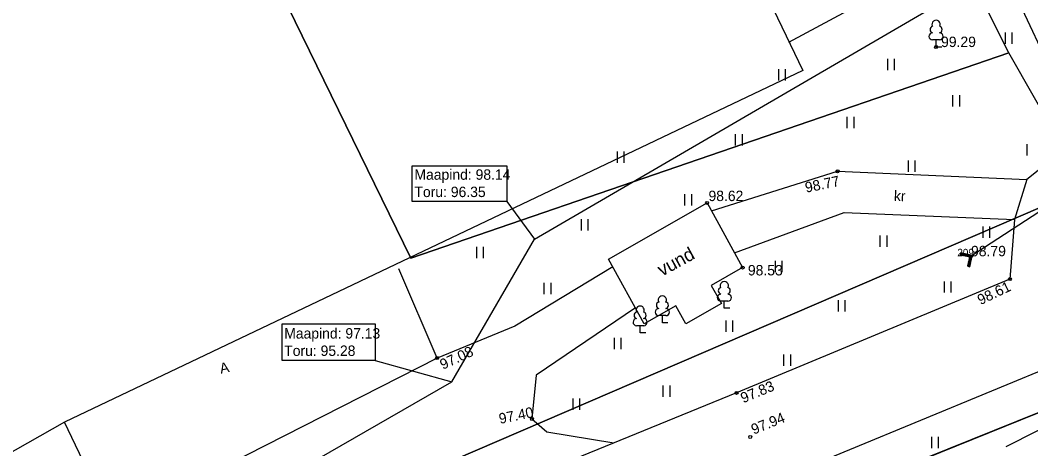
# Model space of a CAD drawing. Extents: x 635719 to 638176, y 6441299 to 6444259.
# Drawn here: x 637454.6 to 637522.6, y 6444017.1 to 6444045.9 of the extents above; entities that cross this region are included whole.
import ezdxf

# ---------------------------------------------------------------- set-up
doc = ezdxf.new("R2010")
doc.units = 0
for name, color, linetype in [('ALUSVORK', 7, 'Continuous'), ('GEOLPUNKT', 7, 'Continuous'), ('HALJASTUS', 7, 'Continuous'), ('KOORDPUNKT', 7, 'Continuous'), ('MOOTMPUNKT', 7, 'Continuous'), ('RDT', 7, 'Continuous'), ('RELJEEF', 7, 'Continuous'), ('SITRASS', 7, 'Continuous'), ('TORU', 7, 'Continuous'), ('TRUUP', 7, 'Continuous'), ('VEEKOGU', 7, 'Continuous'), ('VORK', 7, 'Continuous')]:
    doc.layers.add(name, color=color, linetype=linetype)

msp = doc.modelspace()

# ---------------------------------------------------------------- linework, layer by layer
at = {"layer": 'ALUSVORK'}
for centre in [(637516.197, 6444044.125), (637509.573, 6444035.762), (637500.805, 6444033.638), (637503.198, 6444029.289), (637521.156, 6444028.512), (637482.661, 6444023.199), (637502.786, 6444020.851), (637489.031, 6444019.099), (637503.709, 6444017.89)]:
    msp.add_circle(centre, 0.1, dxfattribs=at)
at = {"layer": 'Defpoints'}
for points in [[(637506.31, 6444044.462), (637514.233, 6444048.735), (637503.521, 6444067.872)], [(637494.19, 6444029.846), (637500.805, 6444033.638), (637503.198, 6444029.289), (637501.08, 6444028.075), (637501.768, 6444026.874), (637499.388, 6444025.509), (637498.699, 6444026.71), (637496.582, 6444025.497), (637494.19, 6444029.846)]]:
    msp.add_lwpolyline(points, dxfattribs=at)
at = {"layer": 'HALJASTUS'}
for p, q in [((637516.437, 6444044.6), (637515.957, 6444044.6)), ((637516.197, 6444044.125), (637516.197, 6444044.6)), ((637516.577, 6444044.125), (637516.197, 6444044.125)), ((637502.204, 6444027.027), (637501.724, 6444027.027)), ((637501.964, 6444026.552), (637501.964, 6444027.027)), ((637502.344, 6444026.552), (637501.964, 6444026.552)), ((637498.039, 6444026.052), (637497.559, 6444026.052)), ((637497.799, 6444025.577), (637497.799, 6444026.052)), ((637496.546, 6444025.376), (637496.066, 6444025.376)), ((637496.306, 6444024.901), (637496.306, 6444025.376)), ((637498.179, 6444025.577), (637497.799, 6444025.577)), ((637496.686, 6444024.901), (637496.306, 6444024.901))]:
    msp.add_line(p, q, dxfattribs=at)
for centre, radius, start, end in [((637516.027, 6444045.298), 0.233, 109.02174, 253.14154), ((637516.197, 6444045.645), 0.277, 332.5799, 207.4201), ((637516.367, 6444045.298), 0.233, 286.85082, 70.98591), ((637515.959, 6444044.838), 0.238, 90.0016, 269.3953), ((637516.434, 6444044.838), 0.238, 270.6047, 89.9984), ((637501.794, 6444027.724), 0.233, 109.02174, 253.14154), ((637501.964, 6444028.072), 0.277, 332.5799, 207.4201), ((637502.134, 6444027.724), 0.233, 286.85082, 70.98591), ((637497.799, 6444027.097), 0.277, 332.5799, 207.4201), ((637501.727, 6444027.264), 0.238, 90.0016, 269.3953), ((637502.202, 6444027.264), 0.238, 270.6047, 89.9984), ((637496.306, 6444026.421), 0.277, 332.5799, 207.4201), ((637497.561, 6444026.289), 0.238, 90.0016, 269.3953), ((637497.629, 6444026.749), 0.233, 109.02174, 253.14154), ((637497.969, 6444026.749), 0.233, 286.85082, 70.98591), ((637498.036, 6444026.289), 0.238, 270.6047, 89.9984), ((637496.069, 6444025.614), 0.238, 90.0016, 269.3953), ((637496.136, 6444026.074), 0.233, 109.02174, 253.14154), ((637496.476, 6444026.074), 0.233, 286.85082, 70.98591), ((637496.544, 6444025.614), 0.238, 270.6047, 89.9984)]:
    msp.add_arc(centre, radius, start, end, dxfattribs=at)
at = {"layer": 'MOOTMPUNKT'}
msp.add_lwpolyline([(637540.25, 6443789.128), (637569.177, 6443781.093), (637629.089, 6443841.275), (637537.576, 6444008.472), (637572.381, 6444027.048), (637552.809, 6444079.662), (637495.948, 6444066.061), (637507.233, 6444042.538), (637457.609, 6444018.889), (637416.264, 6443995.401), (637427.139, 6443964.384), (637456.639, 6443933.368), (637471.264, 6443927.239), (637509.587, 6443951.896), (637537.443, 6443931.984), (637592.943, 6443856.693), (637593.612, 6443851.361), (637539.293, 6443807.256)], close=True, dxfattribs=at)
at = {"layer": 'RDT'}
for p, q in [((637520.845, 6444045.111), (637520.845, 6444044.35)), ((637521.3, 6444045.111), (637521.3, 6444044.35)), ((637512.936, 6444043.329), (637512.936, 6444042.568)), ((637513.392, 6444043.329), (637513.392, 6444042.568)), ((637505.6, 6444042.63), (637505.6, 6444041.869)), ((637506.055, 6444042.63), (637506.055, 6444041.869)), ((637517.306, 6444040.876), (637517.306, 6444040.115)), ((637517.761, 6444040.876), (637517.761, 6444040.115)), ((637510.208, 6444039.434), (637510.208, 6444038.673)), ((637510.663, 6444039.434), (637510.663, 6444038.673)), ((637502.704, 6444038.261), (637502.704, 6444037.5)), ((637503.159, 6444038.261), (637503.159, 6444037.5)), ((637522.287, 6444037.58), (637522.287, 6444036.819)), ((637494.759, 6444037.087), (637494.759, 6444036.326)), ((637495.214, 6444037.087), (637495.214, 6444036.326)), ((637514.326, 6444036.49), (637514.326, 6444035.729)), ((637514.781, 6444036.49), (637514.781, 6444035.729)), ((637499.299, 6444034.229), (637499.299, 6444033.468)), ((637499.754, 6444034.229), (637499.754, 6444033.468)), ((637492.337, 6444032.551), (637492.337, 6444031.79)), ((637492.792, 6444032.551), (637492.792, 6444031.79)), ((637519.337, 6444032.052), (637519.337, 6444031.29)), ((637519.792, 6444032.052), (637519.792, 6444031.29)), ((637512.422, 6444031.438), (637512.422, 6444030.677)), ((637512.878, 6444031.438), (637512.878, 6444030.677)), ((637485.301, 6444030.677), (637485.301, 6444029.915)), ((637485.756, 6444030.677), (637485.756, 6444029.915)), ((637505.376, 6444029.743), (637505.376, 6444028.982)), ((637505.831, 6444029.743), (637505.831, 6444028.982)), ((637489.84, 6444028.258), (637489.84, 6444027.497)), ((637489.84, 6444028.258), (637489.84, 6444027.497)), ((637490.295, 6444028.258), (637490.295, 6444027.497)), ((637490.295, 6444028.258), (637490.295, 6444027.497)), ((637516.743, 6444028.36), (637516.743, 6444027.599)), ((637517.198, 6444028.36), (637517.198, 6444027.599)), ((637509.611, 6444027.087), (637509.611, 6444026.326)), ((637510.066, 6444027.087), (637510.066, 6444026.326)), ((637502.056, 6444025.728), (637502.056, 6444024.967)), ((637502.511, 6444025.728), (637502.511, 6444024.967)), ((637494.551, 6444024.555), (637494.551, 6444023.794)), ((637495.006, 6444024.555), (637495.006, 6444023.794)), ((637505.952, 6444023.443), (637505.952, 6444022.681)), ((637506.407, 6444023.443), (637506.407, 6444022.681)), ((637497.841, 6444021.355), (637497.841, 6444020.594)), ((637498.296, 6444021.355), (637498.296, 6444020.594)), ((637491.773, 6444020.474), (637491.773, 6444019.713)), ((637492.228, 6444020.474), (637492.228, 6444019.713)), ((637515.894, 6444017.889), (637515.894, 6444017.128)), ((637516.349, 6444017.889), (637516.349, 6444017.128))]:
    msp.add_line(p, q, dxfattribs=at)
msp.add_lwpolyline([(637520.918, 6444017.252), (637527.149, 6444020.42)], dxfattribs=at)
at = {"layer": 'RELJEEF'}
for points in [[(637480.976, 6444036.13), (637487.339, 6444036.13), (637487.339, 6444033.734), (637480.976, 6444033.734)], [(637472.246, 6444025.49), (637478.5, 6444025.49), (637478.5, 6444023.043), (637472.246, 6444023.043)]]:
    msp.add_lwpolyline(points, close=True, dxfattribs=at)
for points in [[(637487.339, 6444033.734), (637489.201, 6444031.208)], [(637478.5, 6444023.043), (637483.661, 6444021.59)]]:
    msp.add_lwpolyline(points, dxfattribs=at)
at = {"layer": 'SITRASS'}
msp.add_lwpolyline([(637460.589, 6444008.333), (637483.661, 6444021.59), (637489.201, 6444031.208), (637524.488, 6444051.778), (637547.839, 6444071.033), (637548.598, 6444071.221), (637549.587, 6444071.068), (637557.004, 6444068.385)], dxfattribs=at)
at = {"layer": 'TORU'}
for p, q in [((637525.485, 6444039.176), (637517.458, 6444056.461)), ((637502.786, 6444020.851), (637455.883, 6444001.743))]:
    msp.add_line(p, q, dxfattribs=at)
for points in [[(637531.097, 6444037.626), (637528.988, 6444040.656), (637525.485, 6444039.176), (637524.963, 6444037.347), (637522.292, 6444035.212), (637521.459, 6444032.529), (637521.156, 6444028.512), (637502.786, 6444020.851)], [(637501.097, 6444033.107), (637509.573, 6444035.762), (637522.292, 6444035.212)], [(637502.659, 6444030.269), (637510.01, 6444032.982), (637521.459, 6444032.529)], [(637494.476, 6444029.325), (637487.879, 6444025.354), (637482.661, 6444023.199), (637480.085, 6444029.205)], [(637495.987, 6444026.58), (637489.314, 6444022.044), (637489.031, 6444019.099), (637490.039, 6444018.229), (637494.534, 6444017.489)], [(637529.301, 6444025.273), (637524.702, 6444022.954), (637505.612, 6444015.053)], [(637482.661, 6444023.199), (637460.856, 6444012.096), (637457.609, 6444018.889)]]:
    msp.add_lwpolyline(points, dxfattribs=at)
at = {"layer": 'TRUUP'}
for points in [[(637805.02, 6444136.01), (637646.83, 6444056.03), (637633.99, 6444050.45), (637626.85, 6444047.35), (637605.33, 6444044.97), (637572.16, 6444044.75), (637532.43, 6444036.44), (637526.26, 6444034.65), (637415.39, 6443986.87), (637386.3, 6443958.84), (637382.04, 6443952.63), (637371.11, 6443932.74), (637358.07, 6443902.14), (637349.7, 6443870.69), (637349.7, 6443825.76), (637353.53, 6443775.18), (637350.42, 6443745.26), (637345.53, 6443723.28), (637331.89, 6443695.96), (637325.31, 6443682.33), (637191.71, 6443451.82)], [(637109.2, 6443270.85), (637334.07, 6443669.22), (637344.13, 6443689.14), (637358.83, 6443718.56), (637364.26, 6443743), (637367.59, 6443774.98), (637363.7, 6443826.28), (637363.7, 6443869.03), (637371.73, 6443898.85), (637383.81, 6443926.82), (637397.3, 6443950.19), (637411.13, 6443965.76), (637431, 6443982.4), (637524.71, 6444020.18), (637523.44, 6444023.23), (637540.87, 6444029.69), (637542.35, 6444026.23), (637574.19, 6444031.65), (637606.87, 6444031.51), (637642.1, 6444036.67), (637682.06, 6444055.67), (637722.47, 6444076.44)], [(637565.41, 6443744.47), (637572.59, 6443816.75), (637606.09, 6443842.11), (637607.22, 6443850.38), (637670.69, 6443901.6), (637710.24, 6443936.03), (637656.5, 6444003.21), (637642.1, 6444036.67), (637606.87, 6444031.51), (637574.19, 6444031.65), (637542.35, 6444026.23), (637540.87, 6444029.69), (637523.44, 6444023.23), (637524.71, 6444020.18), (637431, 6443982.4), (637468.54, 6443941.11), (637501.88, 6443968.14), (637536.45, 6443937.85), (637595.97, 6443854.61), (637590.84, 6443842.45), (637550.92, 6443808.82), (637531.79, 6443750.78)]]:
    msp.add_lwpolyline(points, dxfattribs=at)
for points in [[(637486.73, 6444101.92), (637463.49, 6444091.45), (637462.4, 6444067.79), (637480.9, 6444029.93), (637521.09, 6444043.73), (637496.87, 6444091.93)], [(637526.26, 6444034.65), (637521.09, 6444043.73), (637480.9, 6444029.93), (637462.4, 6444067.79), (637463.49, 6444091.45), (637393.85, 6444084.05), (637371.79, 6444072.2), (637337.15, 6444069.26), (637321.55, 6443979.31), (637321, 6443975.55), (637374.85, 6443962.87), (637382.04, 6443952.63), (637386.3, 6443958.84), (637415.39, 6443986.87)]]:
    msp.add_lwpolyline(points, close=True, dxfattribs=at)
at = {"layer": 'VEEKOGU'}
for p, q in [((637517.843, 6444030.129), (637517.874, 6444030.268)), ((637518.464, 6444029.993), (637517.843, 6444030.129)), ((637517.849, 6444030.128), (637517.949, 6444030.252)), ((637517.853, 6444030.173), (637517.922, 6444030.258)), ((637518.549, 6444030.047), (637517.859, 6444030.199)), ((637517.865, 6444030.227), (637517.895, 6444030.264)), ((637518.634, 6444030.102), (637517.874, 6444030.268)), ((637517.876, 6444030.122), (637517.977, 6444030.246)), ((637517.903, 6444030.116), (637518.004, 6444030.24)), ((637517.931, 6444030.11), (637518.031, 6444030.234)), ((637517.958, 6444030.104), (637518.059, 6444030.228)), ((637517.985, 6444030.098), (637518.086, 6444030.222)), ((637518.013, 6444030.092), (637518.113, 6444030.216)), ((637518.04, 6444030.086), (637518.141, 6444030.21)), ((637518.068, 6444030.08), (637518.168, 6444030.204)), ((637518.095, 6444030.074), (637518.195, 6444030.198)), ((637518.122, 6444030.068), (637518.223, 6444030.192)), ((637518.15, 6444030.062), (637518.25, 6444030.186)), ((637518.177, 6444030.056), (637518.277, 6444030.18)), ((637518.204, 6444030.05), (637518.305, 6444030.174)), ((637518.232, 6444030.044), (637518.332, 6444030.168)), ((637518.259, 6444030.038), (637518.359, 6444030.162)), ((637518.286, 6444030.032), (637518.387, 6444030.156)), ((637518.314, 6444030.026), (637518.414, 6444030.15)), ((637518.328, 6444029.372), (637518.464, 6444029.993)), ((637518.341, 6444030.02), (637518.442, 6444030.144)), ((637518.364, 6444029.533), (637518.563, 6444029.778)), ((637518.368, 6444030.014), (637518.469, 6444030.138)), ((637518.375, 6444029.587), (637518.575, 6444029.832)), ((637518.387, 6444029.641), (637518.587, 6444029.887)), ((637518.396, 6444030.008), (637518.496, 6444030.132)), ((637518.398, 6444029.357), (637518.549, 6444030.047)), ((637518.399, 6444029.695), (637518.599, 6444029.941)), ((637518.411, 6444029.75), (637518.611, 6444029.995)), ((637518.423, 6444030.002), (637518.524, 6444030.126)), ((637518.423, 6444029.804), (637518.623, 6444030.049)), ((637518.435, 6444029.858), (637518.633, 6444030.102)), ((637518.447, 6444029.912), (637518.606, 6444030.108)), ((637518.45, 6444029.996), (637518.551, 6444030.12)), ((637518.459, 6444029.967), (637518.578, 6444030.114)), ((637518.467, 6444029.341), (637518.634, 6444030.102)), ((637518.328, 6444029.372), (637518.467, 6444029.341)), ((637518.329, 6444029.372), (637518.527, 6444029.615)), ((637518.34, 6444029.424), (637518.539, 6444029.67)), ((637518.352, 6444029.478), (637518.551, 6444029.724)), ((637518.357, 6444029.366), (637518.516, 6444029.561)), ((637518.384, 6444029.36), (637518.504, 6444029.507)), ((637518.411, 6444029.354), (637518.492, 6444029.452)), ((637518.439, 6444029.348), (637518.48, 6444029.398))]:
    msp.add_line(p, q, dxfattribs=at)
msp.add_lwpolyline([(637533.551, 6444039.807), (637518.549, 6444030.047)], dxfattribs=at)
at = {"layer": 'VORK'}
msp.add_circle((637518.549, 6444030.047), 0.1, dxfattribs=at)

# ---------------------------------------------------------------- texts
at = {"layer": 'ALUSVORK'}
for s, rotation, p in [('99.29', 0.00013, (637516.533, 6444044.123)), ('98.77', 11.48208, (637507.465, 6444034.321)), ('98.62', 0.00013, (637500.901, 6444033.76)), ('98.53', 0.00013, (637503.55, 6444028.758)), ('98.61', 25.50705, (637519.181, 6444026.753)), ('97.08', 25.05713, (637483.05, 6444022.404)), ('97.83', 22.60221, (637503.234, 6444020.152)), ('97.40', 11.48208, (637486.888, 6444018.766)), ('97.94', 22.09308, (637503.941, 6444018.041))]:
    msp.add_text(s, height=0.7, rotation=rotation, dxfattribs=at).set_placement(p)
at = {"layer": 'Defpoints'}
msp.add_text('vund', height=0.9, rotation=28.68121, dxfattribs=at).set_placement((637497.774, 6444028.669))
at = {"layer": 'GEOLPUNKT'}
msp.add_text('209', height=0.5, dxfattribs=at).set_placement((637517.624, 6444030.047))
at = {"layer": 'KOORDPUNKT'}
msp.add_text('98.79', height=0.7, dxfattribs=at).set_placement((637518.549, 6444030.047))
at = {"layer": 'RELJEEF'}
for s, p in [('Maapind: 98.14', (637481.137, 6444035.195)), ('Toru: 96.35', (637481.137, 6444034.029)), ('Maapind: 97.13', (637472.385, 6444024.51)), ('Toru: 95.28', (637472.385, 6444023.343))]:
    msp.add_text(s, height=0.7, dxfattribs=at).set_placement(p)
at = {"layer": 'TORU'}
for s, rotation, p in [('kr', 357.32114, (637513.349, 6444033.78)), ('A', 11.48208, (637468.123, 6444022.143))]:
    msp.add_text(s, height=0.7, rotation=rotation, dxfattribs=at).set_placement(p)

doc.saveas('drawing.dxf')
